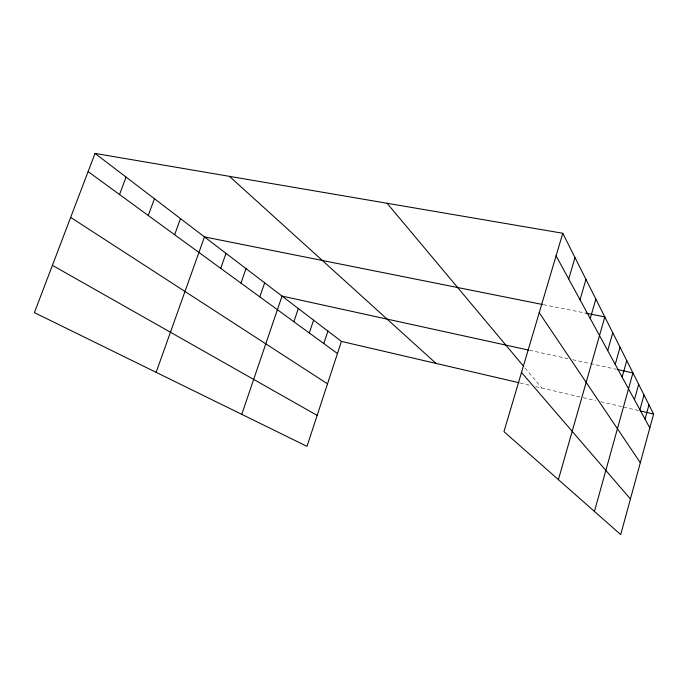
<?xml version="1.0" encoding="UTF-8"?>
<svg xmlns="http://www.w3.org/2000/svg" width="688" height="688" viewBox="0 0 688 688"><rect width="100%" height="100%" fill="white"/><g stroke="black" fill="none" stroke-linecap="round" stroke-linejoin="round"><path stroke-width="0.52" stroke-dasharray="3.44 2.58" d="M543.417 304.672L586.099 313.203M529.433 350.261L568.529 358.818M572.665 359.729L616.276 369.275M520.068 382.967L529.39 385.142M535.608 386.587L582.168 397.415M583.2 397.655L595.61 400.545M600.787 401.749L622.52 406.806M623.56 407.047L639.1 410.659M525.064 368.028L541.817 388.032"/><path stroke-width="1.03" d="M562.775 233.258L653.6 414.038L620.714 534.593L503.96 431.634L562.775 233.258L95.039 153.407L34.4 312.619L307.003 446.349L341.42 341.411L95.039 153.407M645.043 419.147L648.965 404.819M639.926 409.764L644.002 394.938M594.441 511.416L632.943 372.922L617.317 369.499M634.439 399.676L638.679 384.343M622.141 377.101L626.751 360.598M615.227 364.399L620.051 347.259M607.71 350.605L612.767 332.76M558.398 479.639L604.821 316.944L586.099 313.203M590.252 318.553L595.851 299.091M580.036 299.796L585.952 279.397M568.709 279.001L574.996 257.579M323.799 343.553L327.918 331.109M309.299 332.975L313.582 320.161M293.871 321.717L298.317 308.516M241.78 414.357L282.037 296.098L528.401 350.037M259.806 296.872L264.648 282.828M240.963 283.121L246.012 268.604M220.719 268.354L226.008 253.339M156.124 372.337L204.465 236.904L542.376 304.466M174.64 234.737L180.48 218.603M148.273 215.507L154.439 198.729M119.54 194.541L126.067 177.083M341.42 341.411L519.027 382.726M640.132 410.899L653.6 414.038M52.408 265.344L317.151 415.397M70.666 217.408L327.505 383.835M88.107 171.613L337.447 353.512M229.431 176.352L436.046 363.419M521.504 372.475L630.432 498.981M387.06 203.261L523.74 366.446M539.22 312.713L640.322 462.706M556.085 255.824L649.816 427.91"/></g></svg>
